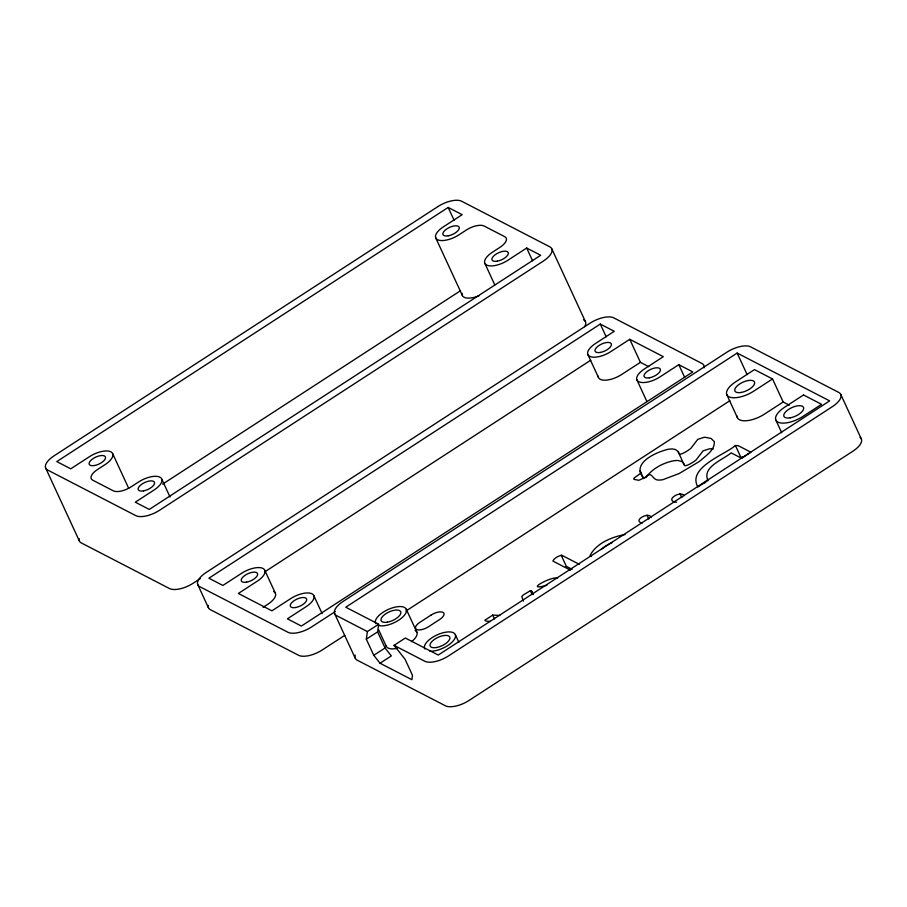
<?xml version="1.0" encoding="UTF-8"?>
<svg xmlns="http://www.w3.org/2000/svg" width="907" height="907" viewBox="0 0 907 907"><rect width="100%" height="100%" fill="white"/><g stroke="black" fill="none" stroke-linecap="round" stroke-linejoin="round"><path stroke-width="1.36" d="M366.326 639.197L367.38 631.567L378.673 624.231L345.76 607.214L737.164 353.061L829.656 400.894L438.251 655.047L405.35 638.029L394.057 645.353L405.044 659.219L412.492 675.33L411.88 679.694L380.044 663.232L373.775 655.308L366.326 639.197L377.618 631.862L378.673 624.231M645.773 477.717C652.076 468.817 662.393 463.182 672.926 460.926A17.086 7.358 -24.8 0 1 678.119 460.518L681.724 461.493L683.651 463.488A46.518 20.033 -24.8 0 1 684.014 464.361L685.034 465.824L687.506 465.166A19.432 8.367 -24.8 0 0 691.349 463.182L692.733 462.355A17.505 7.539 -24.8 0 0 696.304 459.724L703.05 450.881L709.161 448.908A14.07 6.054 -24.8 0 1 710.657 448.806L713.219 449.01M704.728 482.932L708.027 479.259M600.933 549.597L605.853 545.799L612.248 542.477M448.171 207.442L56.778 461.595L70.757 468.817L89.578 456.606A16.859 7.256 -24.8 0 1 110.869 451.811A16.859 7.256 -24.8 0 1 105.065 464.611L97.537 469.497A14.047 6.054 -24.8 0 0 92.695 480.166L113.352 490.846A14.047 6.054 -24.8 0 0 131.096 486.855L138.612 481.968A16.859 7.256 -24.8 0 1 159.915 477.173A16.859 7.256 -24.8 0 1 154.111 489.973L135.29 502.195L149.27 509.428L540.674 255.275L526.684 248.042L507.875 260.264A16.859 7.256 -24.8 0 1 486.583 265.059A16.859 7.256 -24.8 0 1 492.388 252.259L499.916 247.362A14.047 6.054 -24.8 0 0 504.745 236.693L484.1 226.024A14.047 6.054 -24.8 0 0 466.357 230.015L458.829 234.902A16.859 7.256 -24.8 0 1 437.537 239.697A16.859 7.256 -24.8 0 1 443.342 226.886L462.162 214.676L448.171 207.442L454.09 220.231M162.568 484.168L460.575 290.671M200.311 578.598L193.18 583.224A18.73 8.061 -24.8 0 1 169.518 588.552L81.324 542.942A18.73 8.061 -24.8 0 1 79.113 538.622M600.287 324.071L208.893 578.224L222.873 585.446L241.693 573.235A16.859 7.256 -24.8 0 1 262.985 568.44A16.859 7.256 -24.8 0 1 257.18 581.24L238.36 593.461L271.919 610.819L290.728 598.597A16.859 7.256 -24.8 0 1 312.019 593.802A16.859 7.256 -24.8 0 1 306.215 606.602L287.406 618.823L301.385 626.057L692.789 371.904L678.799 364.671L659.99 376.893A16.859 7.256 -24.8 0 1 638.698 381.688A16.859 7.256 -24.8 0 1 644.503 368.888L663.312 356.666L629.764 339.309L610.944 351.531A16.859 7.256 -24.8 0 1 589.652 356.326A16.859 7.256 -24.8 0 1 595.457 343.526L614.266 331.304L600.287 324.071L606.205 336.86M264.595 571.977L590.763 360.192M263.109 607.316L267.814 604.266A16.859 7.256 -24.8 0 0 273.619 591.466M648.788 366.677L640.399 362.335L621.578 374.557A16.859 7.256 -24.8 0 1 598.235 376.167M335.295 611.556L311.6 626.952A18.73 8.061 -24.8 0 1 287.938 632.27L199.744 586.659A18.73 8.061 -24.8 0 1 206.195 572.442L590.072 323.175A18.73 8.061 -24.8 0 1 613.733 317.858L701.927 363.458A18.73 8.061 -24.8 0 1 704.138 367.777M344.751 635.353L322.234 649.968A18.73 8.061 -24.8 0 1 298.584 655.296L210.39 609.685A18.73 8.061 -24.8 0 1 208.179 605.366M406.075 610.944L729.874 400.701M772.537 378.945L753.717 391.166A19.671 8.469 -24.8 0 1 728.877 396.756A19.671 8.469 -24.8 0 1 735.645 381.824L754.465 369.603L772.537 378.945L783.172 401.971L789.362 405.18M373.775 655.308L385.056 647.983L377.618 631.862M380.044 663.232L391.336 655.897L385.056 647.983M783.172 401.971L764.352 414.193A19.671 8.469 -24.8 0 1 737.108 416.075M499.791 615.422L492.728 615.093L484.826 620.286L486.209 621.148L490.438 621.431M735.407 445.507C725.441 454.486 686.735 467.581 697.902 486.957L707.948 480.359C701.712 466.958 723.378 459.6 731.155 452.865L741.62 458.284L750.86 452.208L738.196 445.666L735.407 445.507L740.724 457.026L743.525 457.173M532.919 594.198L531.366 590.752L530.346 590.729L523.475 594.811L521.752 596.534L523.418 601.08M684.207 495.721C680.409 489.973 663.607 500.823 676.599 502.263M651.237 517.16C647.881 511.446 632.304 521.162 642.247 522.988M579.324 564.324L561.807 555.265C558.701 555.617 553.86 558.429 552.873 561.059L570.492 570.163M565.492 566.966L567.124 566.773L572.124 569.358M546.944 585.264C522.568 591.863 551.773 575.82 557.624 578.133M624.968 534.586C611.828 536.853 596.375 543.236 590.072 555.492L591.398 556.49M367.38 631.567L336.622 615.66A18.73 8.061 -24.8 0 1 343.073 601.432L726.949 352.165A18.73 8.061 -24.8 0 1 750.599 346.848L838.794 392.448A18.73 8.061 -24.8 0 1 832.343 406.676L448.477 655.942A18.73 8.061 -24.8 0 1 424.816 661.26L394.057 645.353M684.388 465.336L677.971 451.369L675.375 449.509L672.801 448.999A17.086 7.358 -24.8 0 0 667.609 449.418C656.022 452.276 630.433 463.33 643.845 478.408M840.834 394.568L861.401 439.079M775.78 419.907L781.687 432.696M737.164 353.061L747.13 374.636M726.734 394.545L737.38 417.56M678.799 364.671L684.717 377.471M629.764 339.309L640.399 362.335M636.861 379.784L646.906 401.529M679.989 493.759L681.758 497.592M551.841 248.937L585.537 321.849M587.815 354.422L598.461 377.448M640.047 470.914L643.596 478.59M526.684 248.042L532.602 260.831M646.986 515.187L648.766 519.019M484.746 263.155L494.791 284.9M435.7 237.793L462.298 295.353M561.184 555.163L566.501 566.671M531.366 590.752L533.135 594.584M530.346 590.729L532.114 594.561M492.728 615.093L494.508 618.937M455.337 634.673L458.885 642.349M406.291 609.311L416.937 632.326M378.491 629.503L386.178 646.124M334.581 613.54L355.159 658.063M313.856 595.706L322.132 613.608M264.81 570.344L275.445 593.359M161.741 479.077L170.017 496.979M197.715 584.55L208.349 607.577M112.695 453.715L128.658 488.249M45.599 467.921L79.294 540.833M640.886 472.014C640.875 475.132 629.027 479.055 635.762 479.701A16.133 6.939 -24.8 0 1 636.623 479.871L638.539 480.257A2.88 1.236 -24.8 0 0 639.628 479.984L643.29 478.216A117.751 50.69 -24.8 0 0 645.671 477.014C651.759 471.084 651.645 477.91 656.543 479.792A15.238 6.564 -24.8 0 0 662.881 479.69L679.139 473.533L698.764 461.833A31.915 13.741 -24.8 0 0 700.589 460.484C706.122 455.461 714.807 450.144 714.365 441.72L711.122 438.5L705.329 437.299A14.07 6.054 -24.8 0 0 703.843 437.389L697.732 439.373L690.975 448.217A17.505 7.539 -24.8 0 1 687.415 450.847L686.032 451.675A19.432 8.367 -24.8 0 1 682.189 453.647L679.717 454.316L678.697 452.854A46.518 20.033 -24.8 0 0 678.334 451.969M478.975 295.807A16.859 7.256 -24.8 0 1 462.139 293.369M583.496 319.74A18.73 8.061 -24.8 0 1 584.709 326.645M415.1 630.433A16.859 7.256 -24.8 0 1 411.529 641.646M397.447 648.278A16.859 7.256 -24.8 0 1 385.997 645.512M355.181 655.024A18.73 8.061 -24.8 0 0 357.188 660.171L445.382 705.782A18.73 8.061 -24.8 0 0 469.044 700.453L852.92 451.187A18.73 8.061 -24.8 0 0 860.063 437.389M424.861 649.027A16.859 7.256 -24.8 0 1 440.938 633.392A16.859 7.256 -24.8 0 1 454.441 639.254A16.859 7.256 -24.8 0 1 429.873 651.203M375.827 623.665A16.859 7.256 -24.8 0 1 393.241 607.611A16.859 7.256 -24.8 0 1 404.159 615.558A16.859 7.256 -24.8 0 1 378.094 625.32M437.956 206.547L54.08 455.813A18.73 8.061 -24.8 0 0 47.64 470.03L135.823 515.641A18.73 8.061 -24.8 0 0 159.485 510.312L543.361 261.057A18.73 8.061 -24.8 0 0 549.812 246.829L461.618 201.218A18.73 8.061 -24.8 0 0 437.956 206.547M431.12 615.014L419.828 622.338A9.365 4.036 -24.8 0 0 416.608 629.458A9.365 4.036 -24.8 0 0 428.433 626.794L439.725 619.458A9.365 4.036 -24.8 0 0 442.956 612.35A9.365 4.036 -24.8 0 0 431.12 615.014M803.511 394.964L784.691 407.186A19.671 8.469 -24.8 0 0 777.923 422.118A19.671 8.469 -24.8 0 0 802.763 416.528L821.572 404.307L803.511 394.964M246.579 582.158A8.9 3.832 -24.8 0 0 257.554 573.598A8.9 3.832 -24.8 0 0 244.164 575.956A8.9 3.832 -24.8 0 0 246.579 582.158M295.625 607.52A8.9 3.832 -24.8 0 0 306.589 598.96A8.9 3.832 -24.8 0 0 293.21 601.33A8.9 3.832 -24.8 0 0 295.625 607.52M649.389 377.8A8.9 3.832 -24.8 0 0 660.364 369.251A8.9 3.832 -24.8 0 0 646.974 371.609A8.9 3.832 -24.8 0 0 649.389 377.8M600.343 352.438A8.9 3.832 -24.8 0 0 611.318 343.889A8.9 3.832 -24.8 0 0 597.928 346.247A8.9 3.832 -24.8 0 0 600.343 352.438M497.274 261.171A8.9 3.832 -24.8 0 0 508.249 252.622A8.9 3.832 -24.8 0 0 494.859 254.98A8.9 3.832 -24.8 0 0 497.274 261.171M448.228 235.809A8.9 3.832 -24.8 0 0 459.203 227.26A8.9 3.832 -24.8 0 0 445.813 229.618A8.9 3.832 -24.8 0 0 448.228 235.809M143.51 490.88A8.9 3.832 -24.8 0 0 154.473 482.331A8.9 3.832 -24.8 0 0 141.095 484.689A8.9 3.832 -24.8 0 0 143.51 490.88M94.464 465.518A8.9 3.832 -24.8 0 0 105.439 456.969A8.9 3.832 -24.8 0 0 92.049 459.327A8.9 3.832 -24.8 0 0 94.464 465.518M436.505 647.519A10.771 4.637 -24.8 0 0 449.781 637.156A10.771 4.637 -24.8 0 0 433.58 640.025A10.771 4.637 -24.8 0 0 436.505 647.519M387.459 622.157A10.771 4.637 -24.8 0 0 400.735 611.794A10.771 4.637 -24.8 0 0 384.534 614.663A10.771 4.637 -24.8 0 0 387.459 622.157M790.269 417.81A10.771 4.637 -24.8 0 0 803.545 407.447A10.771 4.637 -24.8 0 0 787.344 410.315A10.771 4.637 -24.8 0 0 790.269 417.81M741.234 392.448A10.771 4.637 -24.8 0 0 754.511 382.085A10.771 4.637 -24.8 0 0 738.309 384.953A10.771 4.637 -24.8 0 0 741.234 392.448"/></g></svg>
